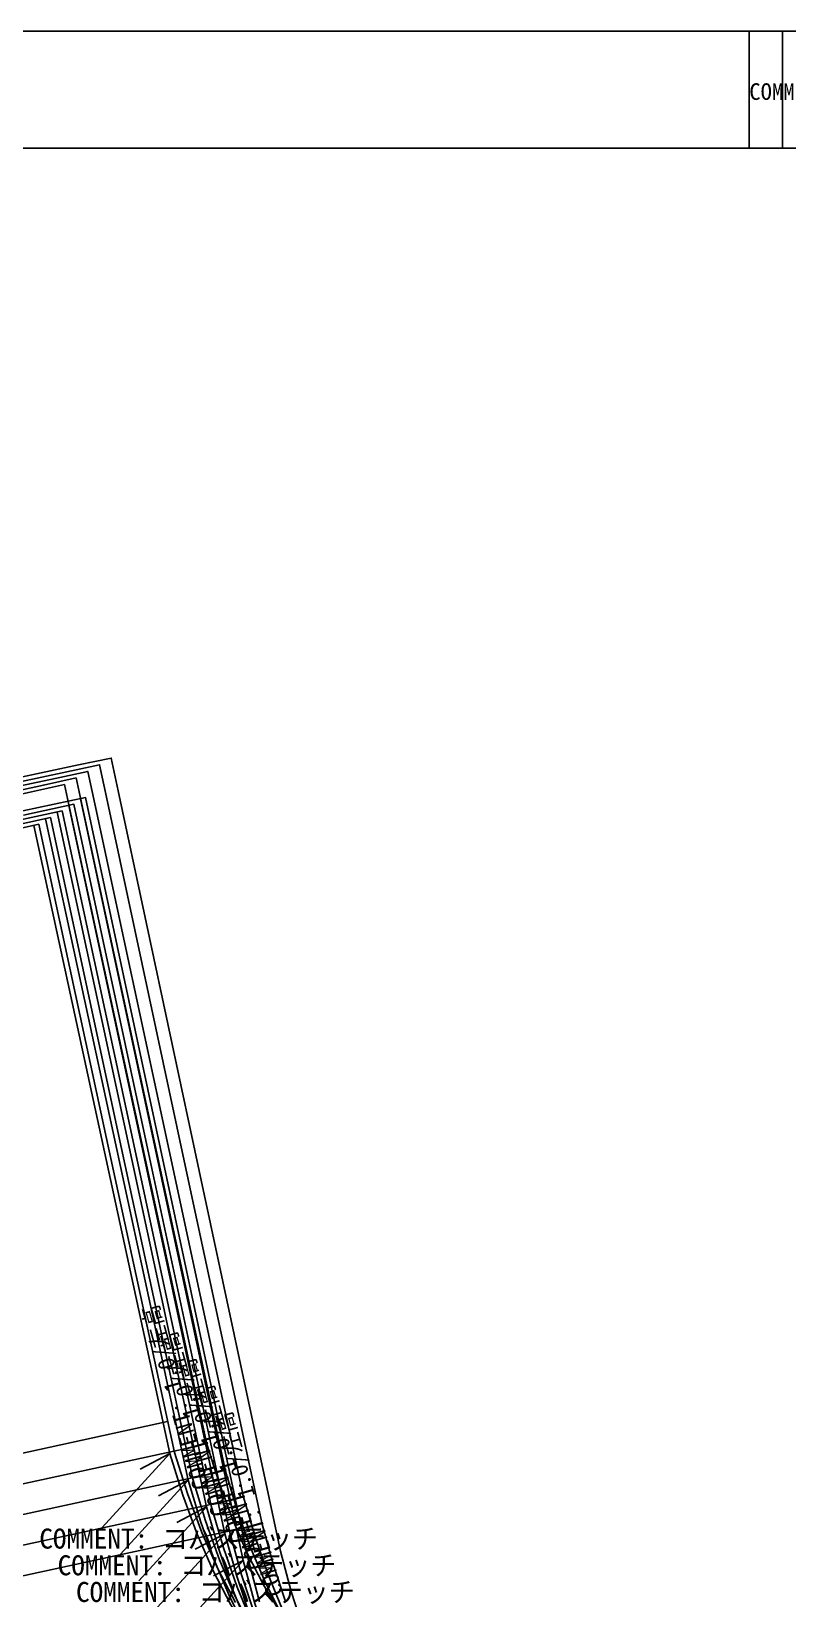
# Model space of a CAD drawing. Header units: metres. Extents: x 0 to 2419, y 20 to 1532.
# Drawn here: x 1298.6 to 1525.2, y 1062.6 to 1531.9 of the extents above; entities that cross this region are included whole.
import ezdxf

# ---------------------------------------------------------------- set-up
doc = ezdxf.new("R2010")
doc.units = ezdxf.units.M

# ---------------------------------------------------------------- blocks, each defined once
blk = doc.blocks.new('P0006_04')
at = {"layer": '1'}
for p, q in [((289.8472, 521.729), (50.6875, 469.7896)), ((290.4805, 512.1479), (270.2271, 490.0029)), ((290.4805, 512.1479), (281.6152, 507.522))]:
    blk.add_line(p, q, dxfattribs=at)
for points in [[(234.6606, 707.3643), (249.0854, 710.5552), (258.8911, 712.7163), (261.0122, 702.9019), (281.3066, 608.9277), (301.6372, 514.9624), (305.2603, 503.3984), (309.2793, 492.5166), (313.7212, 482.3135), (318.6123, 472.7832), (323.979, 463.9214)], [(236.623, 697.5562), (251.2378, 700.7896), (271.5684, 606.6489), (291.9351, 512.5166), (295.8032, 500.1533), (300.1104, 488.5298), (304.8799, 477.6387), (310.1353, 467.4717)]]:
    blk.add_lwpolyline(points, dxfattribs=at)
at = {"layer": '1', "linetype": '1'}
for points in [[(290.4805, 512.1479), (270.1074, 606.3081), (249.771, 700.4761)], [(418.9995, 397.7065), (406.0181, 399.8262), (393.8047, 402.582), (382.3354, 405.9819), (371.5874, 410.0332), (361.5376, 414.7437), (352.1631, 420.1196), (343.4409, 426.1694), (335.3477, 432.9004), (327.8604, 440.3193), (320.9561, 448.4346), (314.6113, 457.2524), (308.8042, 466.7808), (303.5103, 477.0273), (298.707, 487.999), (294.3716, 499.7036), (290.4805, 512.1479)]]:
    blk.add_lwpolyline(points, dxfattribs=at)
at = {"layer": '1'}
blk.add_text('COMMENT: 1.0/左高', height=5, rotation=105.8797, dxfattribs=at).set_placement((302.4961, 502.1401))
blk.add_text('COMMENT: コバステッチ', height=6, dxfattribs=at).set_placement((251.3843, 483.6694))
blk = doc.blocks.new('P0007_05')
at = {"layer": '1'}
for p, q in [((295.3472, 513.729), (44.7876, 459.2896)), ((295.9805, 504.1479), (275.7271, 482.0029)), ((295.9805, 504.1479), (287.1152, 499.522))]:
    blk.add_line(p, q, dxfattribs=at)
for points in [[(239.1997, 709.6318), (252.6108, 712.561), (262.4043, 714.6924), (264.5137, 704.894), (285.8125, 605.8955), (307.1494, 506.9058), (310.6704, 495.2256), (314.5981, 484.2285), (318.9585, 473.9097), (323.7783, 464.2642)], [(241.1699, 699.8262), (254.7378, 702.7896), (276.0674, 603.6489), (297.4351, 504.5166), (301.1929, 492.043), (305.3994, 480.3081), (310.0791, 469.3052), (315.2549, 459.0254)]]:
    blk.add_lwpolyline(points, dxfattribs=at)
at = {"layer": '1', "linetype": '1'}
for points in [[(295.9805, 504.1479), (274.6064, 603.3081), (253.271, 702.4761)], [(423.9995, 387.7065), (410.9688, 389.9756), (398.7163, 392.8765), (387.2192, 396.417), (376.4546, 400.605), (366.3989, 405.4478), (357.0293, 410.9536), (348.3228, 417.1294), (340.2559, 423.9839), (332.8057, 431.5234), (325.9492, 439.7568), (319.6631, 448.6909), (313.9243, 458.334), (308.71, 468.6938), (303.9966, 479.7773), (299.7612, 491.5928), (295.9805, 504.1479)]]:
    blk.add_lwpolyline(points, dxfattribs=at)
at = {"layer": '1'}
blk.add_text('COMMENT: 1.0/左高', height=5, rotation=105.8797, dxfattribs=at).set_placement((307.9961, 494.1401))
blk.add_text('COMMENT: コバステッチ', height=6, dxfattribs=at).set_placement((256.8843, 475.6694))
blk = doc.blocks.new('P0008_06')
at = {"layer": '1'}
for p, q in [((300.8472, 505.729), (38.8872, 448.7896)), ((301.4805, 496.1479), (281.2271, 474.0029)), ((301.4805, 496.1479), (292.6152, 491.522))]:
    blk.add_line(p, q, dxfattribs=at)
for points in [[(241.9341, 711.499), (256.1338, 714.5659), (265.916, 716.6709), (268.0151, 706.8872), (290.293, 602.9761), (312.603, 499.0723), (316.0229, 487.2373), (319.8608, 476.0889), (324.1431, 465.6226)], [(243.8906, 701.6909), (258.2378, 704.7896), (280.5664, 600.6484), (302.9351, 496.5166), (306.582, 483.9321), (310.6885, 472.0869), (315.2783, 460.9717)]]:
    blk.add_lwpolyline(points, dxfattribs=at)
at = {"layer": '1', "linetype": '1'}
for points in [[(301.4805, 496.1479), (279.1055, 600.3076), (256.771, 704.4761)], [(428.9995, 377.7065), (415.9189, 380.125), (403.6279, 383.1709), (392.103, 386.8521), (381.3218, 391.1768), (371.2603, 396.1523), (361.8955, 401.7876), (353.2046, 408.0898), (345.1641, 415.0669), (337.7515, 422.7275), (330.9424, 431.0791), (324.7148, 440.1299), (319.0449, 449.8877), (313.9097, 460.3604), (309.2856, 471.5557), (305.1504, 483.4824), (301.4805, 496.1479)]]:
    blk.add_lwpolyline(points, dxfattribs=at)
at = {"layer": '1'}
blk.add_text('COMMENT: 1.0/左高', height=5, rotation=105.8797, dxfattribs=at).set_placement((313.4961, 486.1401))
blk.add_text('COMMENT: コバステッチ', height=6, dxfattribs=at).set_placement((262.3843, 467.6694))
blk = doc.blocks.new('P0009_07')
at = {"layer": '1'}
for p, q in [((306.3472, 497.729), (32.9873, 438.2896)), ((306.9805, 488.1479), (286.7271, 466.0029)), ((306.9805, 488.1479), (298.1152, 483.522))]:
    blk.add_line(p, q, dxfattribs=at)
for points in [[(244.6665, 713.3657), (259.6543, 716.5698), (269.4268, 718.6519), (271.5166, 708.8813), (294.8042, 599.9224), (318.1289, 490.9717), (321.4458, 479.0283), (325.1909, 467.772)], [(246.6113, 703.5557), (261.7378, 706.7896), (285.0654, 597.6484), (308.4351, 488.5166), (311.9712, 475.8218), (315.9775, 463.8652)]]:
    blk.add_lwpolyline(points, dxfattribs=at)
at = {"layer": '1', "linetype": '1'}
for points in [[(306.9805, 488.1479), (283.6045, 597.3076), (260.271, 706.4761)], [(433.9995, 367.7065), (420.8691, 370.2744), (408.5396, 373.4653), (396.9873, 377.2871), (386.189, 381.7485), (376.1216, 386.8569), (366.7617, 392.6216), (358.0869, 399.0498), (350.0728, 406.1504), (342.6968, 413.9316), (335.936, 422.4019), (329.7666, 431.5688), (324.165, 441.4409), (319.1094, 452.0269), (314.5752, 463.3345), (310.54, 475.3721), (306.9805, 488.1479)]]:
    blk.add_lwpolyline(points, dxfattribs=at)
at = {"layer": '1'}
blk.add_text('COMMENT: 1.0/左高', height=5, rotation=105.8797, dxfattribs=at).set_placement((318.9961, 478.1401))
blk = doc.blocks.new('P0010_08')
at = {"layer": '1'}
for p, q in [((311.8472, 489.729), (27.0874, 427.7896)), ((312.4805, 480.1479), (292.2271, 458.0029)), ((312.4805, 480.1479), (303.6152, 475.522))]:
    blk.add_line(p, q, dxfattribs=at)
for points in [[(235.1299, 712.6216), (249.1504, 715.6045), (263.1724, 718.5737), (272.9365, 720.6348), (275.0176, 710.8755), (299.3149, 596.8691), (323.6538, 482.8716), (326.8677, 470.8198), (330.5195, 459.4551)], [(236.9619, 702.7881), (251.0991, 705.7959), (265.2378, 708.7896), (289.5645, 594.6479), (313.9351, 480.5166), (317.3604, 467.7114)]]:
    blk.add_lwpolyline(points, dxfattribs=at)
at = {"layer": '1', "linetype": '1'}
for points in [[(312.4805, 480.1479), (288.1035, 594.3076), (263.771, 708.4761)], [(438.9995, 357.7065), (425.8193, 360.4243), (413.4512, 363.7598), (401.8711, 367.7222), (391.0562, 372.3198), (380.9829, 377.5615), (371.6279, 383.4551), (362.9688, 390.0098), (354.981, 397.2339), (347.6426, 405.1357), (340.9292, 413.7241), (334.8179, 423.0073), (329.2856, 432.9941), (324.3091, 443.6934), (319.8647, 455.1128), (315.9297, 467.2617), (312.4805, 480.1479)]]:
    blk.add_lwpolyline(points, dxfattribs=at)
at = {"layer": '1'}
blk.add_text('COMMENT: 1.0/左高', height=5, rotation=105.8797, dxfattribs=at).set_placement((324.4961, 470.1401))
blk = doc.blocks.new('P0066_04')
at = {"layer": '1'}
for points in [[(100, 0), (100, 35), (840, 35), (840, 0), (100, 0)], [(110, 0), (110, 35), (830, 35), (830, 0), (110, 0)]]:
    blk.add_lwpolyline(points, dxfattribs=at)
blk.add_text('COMMENT: 1.0', height=5, dxfattribs=at).set_placement((830, 14.4302))
blk = doc.blocks.new('P0067_05')
at = {"layer": '1'}
for points in [[(75, 0), (75, 35), (865, 35), (865, 0), (75, 0)], [(85, 0), (85, 35), (855, 35), (855, 0), (85, 0)]]:
    blk.add_lwpolyline(points, dxfattribs=at)
blk = doc.blocks.new('P0068_06')
at = {"layer": '1'}
for points in [[(50, 0), (50, 35), (890, 35), (890, 0), (50, 0)], [(60, 0), (60, 35), (880, 35), (880, 0), (60, 0)]]:
    blk.add_lwpolyline(points, dxfattribs=at)
blk = doc.blocks.new('P0069_07')
at = {"layer": '1'}
for points in [[(25, 0), (25, 35), (915, 35), (915, 0), (25, 0)], [(35, 0), (35, 35), (905, 35), (905, 0), (35, 0)]]:
    blk.add_lwpolyline(points, dxfattribs=at)
blk = doc.blocks.new('P0070_08')
at = {"layer": '1'}
for points in [[(0, 0), (0, 35), (940, 35), (940, 0), (0, 0)], [(10, 0), (10, 35), (930, 35), (930, 0), (10, 0)]]:
    blk.add_lwpolyline(points, dxfattribs=at)

msp = doc.modelspace()

# ---------------------------------------------------------------- block references
at = {"layer": '1'}
for name, p in [('P0070_08', (683.7173, 1496.9063)), ('P0069_07', (683.7173, 1496.9063)), ('P0068_06', (683.7173, 1496.9063)), ('P0067_05', (683.7173, 1496.9063)), ('P0066_04', (683.7173, 1496.9063)), ('P0010_08', (1049.5884, 593.3936)), ('P0009_07', (1049.5884, 593.3936)), ('P0008_06', (1049.5884, 593.3936)), ('P0007_05', (1049.5884, 593.3936)), ('P0006_04', (1049.5884, 593.3936))]:
    msp.add_blockref(name, p, dxfattribs=at)

doc.saveas('drawing.dxf')
